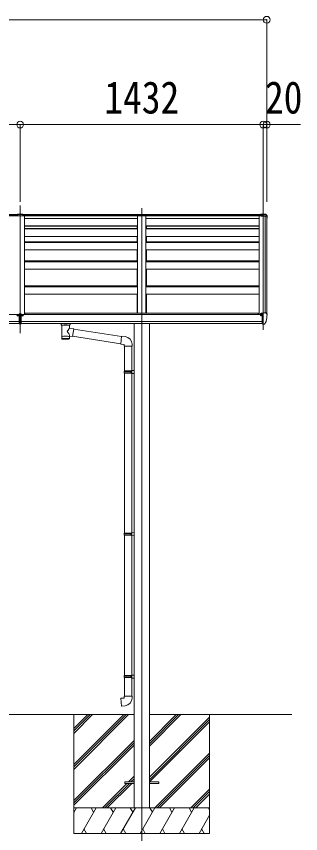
# Model space of a CAD drawing. Units: millimetres at full size, sheet at 1:40. Extents: x -11181 to 11305, y -7804 to 7716.
# Drawn here: x 6234 to 7908, y -5199 to -379 of the extents above; entities that cross this region are included whole.
import ezdxf
from ezdxf.enums import TextEntityAlignment as Align

# ---------------------------------------------------------------- set-up
doc = ezdxf.new("R2010")
doc.units = ezdxf.units.MM
doc.header["$LTSCALE"] = 40
doc.header["$PDMODE"] = 32
doc.header["$PDSIZE"] = 40
for name, color, linetype, lineweight in [('0-0_0', 7, 'Continuous', 9), ('0-1_本体', 4, 'Continuous', 9), ('0-2_部品', 7, 'Continuous', 9), ('0-A_寸法', 6, 'Continuous', 9)]:
    doc.layers.add(name, color=color, linetype=linetype, lineweight=lineweight)
doc.styles.add('ＭＳ ゴシック', font='')
doc.styles.get('ＭＳ ゴシック').set_extended_font_data('MS Gothic')

msp = doc.modelspace()

# ---------------------------------------------------------------- linework, layer by layer
at = {"layer": '0-0_0', "color": 2}
for p, q in [((6256.2, -1494.04), (6256.21, -2247.82)), ((7688.2, -1473.19), (7688.21, -2226.98)), ((6972.21, -2226.98), (6972.21, -1510.5)), ((6972.21, -2038.23), (6972.21, -5244.26))]:
    msp.add_line(p, q, dxfattribs=at)
at = {"layer": '0-0_0'}
for p, q in [((5087.41, -4497.05), (6927.01, -4497.05)), ((6572.21, -4497.11), (6572.21, -5197.11)), ((6572.21, -4791.28), (6866.39, -4497.11)), ((6572.21, -4805.43), (6880.53, -4497.11)), ((6572.21, -4819.57), (6894.67, -4497.11)), ((6572.21, -4607.44), (6682.54, -4497.11)), ((6572.21, -4593.3), (6668.4, -4497.11)), ((6572.21, -4579.15), (6654.25, -4497.11)), ((7017.41, -4497.05), (7857.08, -4497.05)), ((7017.41, -4682.74), (7203.04, -4497.11)), ((7017.41, -4668.59), (7188.9, -4497.11)), ((7017.41, -4654.45), (7174.75, -4497.11)), ((7017.41, -4866.58), (7372.21, -4511.79)), ((7017.41, -4880.73), (7372.21, -4525.93)), ((7372.21, -4497.11), (7372.21, -5197.11)), ((7018.82, -4893.45), (7372.21, -4540.07)), ((6572.21, -5003.42), (6927.01, -4648.62)), ((6572.21, -5017.56), (6927.01, -4662.76)), ((6572.21, -5031.7), (6927.01, -4676.9)), ((7049.01, -5047.11), (7372.21, -4723.92)), ((7063.16, -5047.11), (7372.21, -4738.06)), ((7077.3, -5047.11), (7372.21, -4752.2)), ((6894.3, -4893.45), (6927.01, -4860.75)), ((6740.65, -5047.11), (6885.3, -4902.45)), ((6754.79, -5047.11), (6899.45, -4902.45)), ((6768.93, -5047.11), (6913.59, -4902.45)), ((6908.45, -4893.45), (6927.01, -4874.89)), ((6922.59, -4893.45), (6927.01, -4889.03)), ((7261.15, -5047.11), (7372.21, -4936.05)), ((7275.29, -5047.11), (7372.21, -4950.19)), ((7289.43, -5047.95), (7372.21, -4965.18)), ((7372.21, -5047.11), (6572.21, -5047.11)), ((6572.21, -5074.61), (6588.09, -5047.11)), ((6616.95, -5197.11), (6703.56, -5047.11)), ((6688.56, -5073.09), (6673.55, -5047.11)), ((6732.42, -5197.11), (6819.03, -5047.11)), ((6804.02, -5073.09), (6789.02, -5047.11)), ((6847.89, -5197.11), (6934.5, -5047.11)), ((6919.5, -5073.09), (6904.49, -5047.11)), ((6963.36, -5197.11), (7049.97, -5047.11)), ((7034.97, -5073.09), (7019.96, -5047.11)), ((7078.83, -5197.11), (7165.44, -5047.11)), ((7150.44, -5073.09), (7135.44, -5047.11)), ((7194.3, -5197.11), (7280.91, -5047.11)), ((7250.91, -5047.11), (7265.91, -5073.09)), ((7366.38, -5047.11), (7372.21, -5057.21)), ((7309.77, -5197.11), (7372.21, -5088.97)), ((6572.21, -5197.11), (7372.21, -5197.11)), ((6631.95, -5171.13), (6646.95, -5197.11)), ((6747.42, -5171.13), (6762.42, -5197.11)), ((6862.89, -5171.13), (6877.89, -5197.11)), ((6978.36, -5171.13), (6993.36, -5197.11)), ((7093.83, -5171.13), (7108.83, -5197.11)), ((7209.3, -5171.13), (7224.3, -5197.11)), ((7324.77, -5171.13), (7339.77, -5197.11))]:
    msp.add_line(p, q, dxfattribs=at)
at = {"layer": '0-1_本体'}
for p, q in [((6244.2, -1554.57), (540.21, -1554.57)), ((6244.2, -1555.47), (540.21, -1555.47)), ((543.71, -1547.37), (6240.7, -1547.37)), ((6240.7, -1548.94), (543.71, -1548.94)), ((6272.71, -1547.37), (7672.7, -1547.37)), ((7672.7, -1548.94), (6272.71, -1548.94)), ((7676.2, -1554.57), (6272.71, -1554.57)), ((7676.2, -1555.47), (6272.71, -1555.47)), ((6281.21, -1555.47), (6281.21, -2136.69)), ((6947.21, -1570.67), (6281.21, -1570.67)), ((6947.21, -1555.47), (6947.21, -2130.28)), ((6997.21, -1555.47), (6997.21, -2130.28)), ((7663.21, -1570.67), (6997.21, -1570.67)), ((7663.21, -1555.47), (7663.21, -2136.69)), ((7698.51, -2126.88), (7698.51, -1557.03)), ((7699.21, -1557.03), (7699.21, -2126.88)), ((7707.25, -1557.45), (7699.42, -1557.04)), ((7708.19, -1558.29), (7708.21, -2133.42)), ((6947.21, -1614.21), (6281.21, -1614.21)), ((6947.21, -1615.28), (6281.21, -1615.28)), ((6947.21, -1616.58), (6281.21, -1616.58)), ((6281.21, -1629.77), (6947.21, -1629.77)), ((6281.21, -1632.35), (6947.21, -1632.35)), ((6944.71, -1629.83), (6944.71, -1616.64)), ((7663.21, -1614.21), (6997.21, -1614.21)), ((7663.21, -1615.28), (6997.21, -1615.28)), ((7663.21, -1616.58), (6997.21, -1616.58)), ((6997.21, -1629.77), (7663.21, -1629.77)), ((6997.21, -1632.35), (7663.21, -1632.35)), ((6999.71, -1629.83), (6999.71, -1616.64)), ((6281.21, -1677.09), (6947.21, -1677.09)), ((6944.71, -1708.62), (6944.71, -1677.14)), ((6997.21, -1677.09), (7663.21, -1677.09)), ((6999.71, -1708.62), (6999.71, -1677.14)), ((6281.21, -1708.56), (6947.21, -1708.56)), ((6281.21, -1712.54), (6947.21, -1712.54)), ((6997.21, -1708.56), (7663.21, -1708.56)), ((6997.21, -1712.54), (7663.21, -1712.54)), ((6281.21, -1756.99), (6947.21, -1756.99)), ((6944.71, -1821.47), (6944.71, -1757.05)), ((6997.21, -1756.99), (7663.21, -1756.99)), ((6999.71, -1821.47), (6999.71, -1757.05)), ((6281.21, -1821.42), (6947.21, -1821.42)), ((6281.21, -1826.79), (6947.21, -1826.79)), ((6997.21, -1821.42), (7663.21, -1821.42)), ((6997.21, -1826.79), (7663.21, -1826.79)), ((6281.21, -1870.85), (6947.21, -1870.85)), ((6944.71, -1968.11), (6944.71, -1870.91)), ((6997.21, -1870.85), (7663.21, -1870.85)), ((6999.71, -1968.11), (6999.71, -1870.91)), ((6281.21, -1968.05), (6947.21, -1968.05)), ((6281.21, -1974.81), (6947.21, -1974.81)), ((6997.21, -1968.05), (7663.21, -1968.05)), ((6997.21, -1974.81), (7663.21, -1974.81)), ((6281.21, -2018.38), (6947.21, -2018.38)), ((6944.71, -2130.33), (6944.71, -2018.44)), ((6997.21, -2018.38), (7663.21, -2018.38)), ((6999.71, -2130.33), (6999.71, -2018.44)), ((6249.71, -2136.69), (534.71, -2136.69)), ((7681.71, -2136.69), (6262.71, -2136.69)), ((7658.21, -2130.28), (6286.21, -2130.28)), ((6286.21, -2136.69), (6286.21, -2130.28)), ((7658.21, -2136.69), (7658.21, -2130.35)), ((534.71, -2178.28), (6249.71, -2178.28)), ((6249.71, -2190.13), (534.71, -2190.06)), ((6262.71, -2178.28), (7681.71, -2178.28)), ((7681.71, -2190.13), (6262.71, -2190.11)), ((6927.01, -2190.13), (6927.01, -5047.11)), ((7017.41, -2190.13), (7017.41, -5047.11))]:
    msp.add_line(p, q, dxfattribs=at)
msp.add_circle((7674.23, -2141.79), 3, dxfattribs=at)
msp.add_arc((7707.2, -1558.45), 1, 6.67014, 87, dxfattribs=at)
at = {"layer": '0-2_部品'}
for p, q in [((6256.21, -1545.37), (6239.71, -1546.37)), ((6256.21, -1546.13), (6239.71, -1547.14)), ((6239.71, -1546.37), (6239.71, -1555.6)), ((6256.21, -1546.86), (6239.71, -1547.86)), ((6256.21, -1547.25), (6239.71, -1548.12)), ((6246.95, -1555.95), (6256.21, -1556.07)), ((6272.71, -1546.37), (6256.21, -1545.37)), ((6272.71, -1547.14), (6256.21, -1546.13)), ((6272.71, -1547.86), (6256.21, -1546.86)), ((6256.21, -1555.14), (6256.21, -1547.25)), ((6272.71, -1548.12), (6256.21, -1547.25)), ((6265.47, -1555.95), (6256.21, -1556.07)), ((6272.71, -1546.37), (6272.71, -1555.6)), ((7672.7, -1546.24), (7688.2, -1545.29)), ((7672.7, -1546.24), (7672.7, -1547)), ((7672.7, -1547), (7672.7, -1547.73)), ((7672.7, -1548.12), (7688.2, -1547.3)), ((7672.7, -1547.73), (7672.7, -1548.12)), ((7672.7, -1548.12), (7672.7, -1550.52)), ((7672.7, -1550.52), (7676.2, -1550.34)), ((7672.7, -1551.82), (7672.7, -1550.52)), ((7672.7, -1551.82), (7676.2, -1551.82)), ((7699.31, -1555.54), (7676.2, -1554.13)), ((7676.2, -1554.13), (7676.2, -1557.03)), ((7699.27, -1557.03), (7676.2, -1557.03)), ((7688.2, -1545.29), (7692.24, -1545.53)), ((7688.2, -1546.06), (7688.2, -1545.29)), ((7688.2, -1545.29), (7688.2, -1546.06)), ((7688.2, -1546.06), (7688.2, -1546.78)), ((7688.2, -1549.7), (7688.2, -1547.3)), ((7704, -1548.14), (7688.2, -1547.3)), ((7698.16, -1545.9), (7704.42, -1546.28)), ((7707.28, -1557.45), (7699.27, -1557.03)), ((7699.31, -1554.87), (7707.36, -1555.27)), ((7699.31, -1555.54), (7707.36, -1555.96)), ((7703.86, -1547.01), (7703.86, -1547.74)), ((7704, -1548.14), (7708.42, -1555.55)), ((7705.18, -1546.71), (7709.66, -1553.13)), ((7708.7, -1559.62), (7708.7, -1558.94)), ((7709.66, -1553.13), (7709.66, -1556.66)), ((7710.2, -1554.86), (7710.2, -1558.94)), ((7710.2, -1559.62), (7710.2, -1558.94)), ((6241.73, -2142), (6241.73, -2143.66)), ((6241.73, -2142.9), (6242.73, -2142.9)), ((6242.73, -2143.66), (6242.73, -2142)), ((6243.73, -2142.76), (6244.73, -2142.76)), ((6249.71, -2134.33), (6249.71, -2193.19)), ((6268.68, -2142.76), (6267.68, -2142.76)), ((6269.68, -2142), (6269.68, -2143.66)), ((6269.68, -2142.9), (6270.68, -2142.9)), ((6270.68, -2143.66), (6270.68, -2142)), ((7671.71, -2132.73), (7671.71, -2136.69)), ((7686.71, -2131.56), (7672.71, -2131.62)), ((7676.21, -2131.61), (7676.21, -2129.71)), ((7676.71, -2141.79), (7676.41, -2141.79)), ((7677.23, -2141.79), (7676.71, -2141.79)), ((7677.03, -2129.29), (7686.71, -2128.57)), ((7681.71, -2136.61), (7688.21, -2136.21)), ((7686.71, -2127.79), (7688.21, -2127.79)), ((7686.71, -2127.79), (7686.71, -2133.96)), ((7688.21, -2195.38), (7688.21, -2126.88)), ((7703.3, -2127.44), (7707.36, -2133.25)), ((7710.21, -2136.25), (7710.21, -2136.88)), ((6249.71, -2180.02), (6262.71, -2180.02)), ((6496.71, -2196.23), (6496.71, -2190.12)), ((6500.81, -2200.73), (6500.79, -2281.02)), ((6546.61, -2218.31), (6546.61, -2200.72)), ((6550.71, -2196.23), (6550.71, -2190.12)), ((7681.71, -2192.18), (7687.21, -2192.18)), ((7687.71, -2193.18), (7687.21, -2192.18)), ((7688.21, -2193.18), (7687.71, -2193.18)), ((7689.71, -2195.29), (7688.21, -2195.38)), ((7689.71, -2195.29), (7693.42, -2195.06)), ((7695.83, -2193.56), (7705.58, -2178.19)), ((6571.83, -2222.21), (6546.61, -2218.3)), ((6546.62, -2281.02), (6546.61, -2264.4)), ((6546.61, -2264.65), (6564.81, -2267.47)), ((6571.83, -2222.21), (6564.81, -2267.47)), ((6852.94, -2267.89), (6571.52, -2224.23)), ((6849.27, -2309.82), (6565.08, -2265.73)), ((6873.93, -2267.95), (6853.09, -2266.12)), ((6915.01, -2323.69), (6915.01, -2312.78)), ((6869.01, -2323.69), (6915.01, -2323.69)), ((6871.01, -2323.69), (6871.01, -2470.58)), ((6913.01, -2323.69), (6913.01, -2468.02)), ((6869.01, -2472.58), (6870.01, -2470.58)), ((6869.01, -2472.58), (6913.01, -2472.58)), ((6869.01, -2472.58), (6869.01, -2480.58)), ((6869.01, -2480.58), (6913.01, -2480.58)), ((6869.01, -2480.58), (6870.01, -2482.58)), ((6870.01, -2470.58), (6913.01, -2470.58)), ((6870.01, -2482.58), (6913.01, -2482.58)), ((6871.01, -2482.58), (6871.01, -3426.77)), ((6908.53, -2472.58), (6908.1, -2470.58)), ((6911.01, -2468.08), (6927.01, -2467.61)), ((6911.01, -2470.08), (6911.01, -2468.08)), ((6911.01, -2470.08), (6913.01, -2470.08)), ((6911.01, -2485.08), (6911.01, -2483.08)), ((6911.01, -2485.08), (6927.01, -2485.55)), ((6913.01, -2485.14), (6913.01, -3424.21)), ((6927.01, -2467.61), (6927.01, -2485.55)), ((6869.01, -3428.77), (6870.01, -3426.77)), ((6869.01, -3428.77), (6913.01, -3428.77)), ((6869.01, -3428.77), (6869.01, -3436.77)), ((6869.01, -3436.77), (6913.01, -3436.77)), ((6869.01, -3436.77), (6870.01, -3438.77)), ((6870.01, -3426.77), (6913.01, -3426.77)), ((6870.01, -3438.77), (6913.01, -3438.77)), ((6871.01, -3438.77), (6871.01, -4266.96)), ((6908.53, -3428.77), (6908.1, -3426.77)), ((6911.01, -3424.27), (6927.01, -3423.8)), ((6911.01, -3426.27), (6911.01, -3424.27)), ((6911.01, -3426.27), (6913.01, -3426.27)), ((6911.01, -3441.27), (6911.01, -3439.27)), ((6911.01, -3441.27), (6927.01, -3441.74)), ((6913.01, -3441.33), (6913.01, -4264.4)), ((6927.01, -3423.8), (6927.01, -3441.74)), ((6869.01, -4268.96), (6870.01, -4266.96)), ((6869.01, -4268.96), (6913.01, -4268.96)), ((6869.01, -4268.96), (6869.01, -4276.96)), ((6869.01, -4276.96), (6913.01, -4276.96)), ((6869.01, -4276.96), (6870.01, -4278.96)), ((6870.01, -4266.96), (6913.01, -4266.96)), ((6870.01, -4278.96), (6913.01, -4278.96)), ((6871.01, -4278.96), (6871.01, -4388.96)), ((6908.53, -4268.96), (6908.1, -4266.96)), ((6911.01, -4264.46), (6927.01, -4263.98)), ((6911.01, -4266.46), (6911.01, -4264.46)), ((6911.01, -4266.46), (6913.01, -4266.46)), ((6911.01, -4281.46), (6911.01, -4279.46)), ((6911.01, -4281.46), (6927.01, -4281.93)), ((6913.01, -4281.51), (6913.01, -4388.96)), ((6927.01, -4263.98), (6927.01, -4281.93)), ((6869.01, -4388.96), (6915.01, -4388.96)), ((6869.01, -4398.96), (6869.01, -4388.96)), ((6915.01, -4388.96), (6915.01, -4399.87))]:
    msp.add_line(p, q, dxfattribs=at)
at = {"layer": '0-2_部品', "color": 4}
for p, q in [((6872.21, -4893.45), (6872.21, -4902.45)), ((6872.21, -4893.45), (6927.01, -4893.45)), ((6872.21, -4902.45), (6927.01, -4902.45)), ((7017.41, -4893.45), (7072.21, -4893.45)), ((7017.41, -4902.45), (7072.21, -4902.45)), ((7072.21, -4893.45), (7072.21, -4902.45))]:
    msp.add_line(p, q, dxfattribs=at)
at = {"layer": '0-2_部品'}
for points in [[(6239.71, -1554.93), (6256.21, -1555.14), (6272.71, -1554.93)], [(6256.21, -1547.25), (6256.21, -1546.86), (6256.21, -1546.13), (6256.21, -1545.37)], [(7688.2, -1549.7), (7676.2, -1550.12), (7676.2, -1553.49)], [(7699.31, -1554.87), (7676.2, -1553.49), (7676.2, -1554.13)], [(7688.2, -1547.3), (7688.2, -1546.78), (7688.2, -1546.06)], [(7704.42, -1546.28), (7704.3, -1546.28), (7703.96, -1546.5), (7703.86, -1547.01)], [(7703.86, -1547.74), (7703.92, -1547.95), (7704, -1548.14)], [(6240.73, -2141.86), (6239.73, -2141.86), (6239.73, -2142.76), (6240.73, -2142.76)], [(6242.73, -2140.96), (6242.73, -2140.06), (6241.73, -2140.06), (6241.73, -2140.96)], [(6241.73, -2143.66), (6241.73, -2144.56), (6242.73, -2144.56), (6242.73, -2143.66)], [(6244.73, -2142.76), (6244.73, -2141.86), (6243.73, -2141.86)], [(6249.71, -2134.33), (6262.71, -2134.33), (6262.71, -2193.19), (6249.71, -2193.19)], [(6267.68, -2142.76), (6267.68, -2141.86), (6268.68, -2141.86)], [(6269.68, -2140.96), (6269.68, -2140.06), (6270.68, -2140.06), (6270.68, -2140.96)], [(6270.68, -2143.66), (6270.68, -2144.56), (6269.68, -2144.56), (6269.68, -2143.66)], [(6271.68, -2141.86), (6272.68, -2141.86), (6272.68, -2142.76), (6271.68, -2142.76)], [(7671.71, -2140.18), (7671.71, -2141.79), (7671.23, -2141.79)], [(7676.41, -2140.61), (7676.41, -2141.79), (7671.71, -2141.79)], [(7677.03, -2129.29), (7676.86, -2129.31), (7676.71, -2129.34), (7676.56, -2129.38), (7676.44, -2129.44), (7676.34, -2129.5), (7676.27, -2129.56), (7676.22, -2129.63), (7676.21, -2129.71)], [(7681.71, -2192.18), (7681.71, -2133.96), (7686.71, -2133.96)], [(7688.21, -2126.88), (7700.21, -2126.88), (7702.54, -2127.02)], [(6496.75, -2196.29), (6496.72, -2195.93), (6496.97, -2194.98), (6497.49, -2194.09), (6498.29, -2193.25), (6499.41, -2192.46), (6500.81, -2191.73)], [(6496.75, -2196.18), (6496.72, -2196.53), (6496.97, -2197.49), (6497.49, -2198.37), (6498.29, -2199.21), (6499.41, -2200.01), (6500.81, -2200.73)], [(6546.61, -2191.74), (6546.84, -2191.84), (6548.19, -2192.57), (6549.31, -2193.42), (6550.06, -2194.29), (6550.53, -2195.18), (6550.7, -2196.07)], [(6546.61, -2200.72), (6546.84, -2200.63), (6548.19, -2199.89), (6549.31, -2199.04), (6550.06, -2198.18), (6550.53, -2197.28), (6550.7, -2196.39)], [(7688.21, -2181.49), (7685.04, -2181.08), (7681.71, -2180.65)], [(6853.09, -2266.12), (6849.08, -2311.95), (6869.01, -2313.69), (6869.01, -2323.69)], [(6908.53, -2472.58), (6908.53, -2480.58), (6908.1, -2482.58)], [(6911.01, -2483.08), (6913.01, -2483.08), (6913.01, -2470.08)], [(6908.53, -3428.77), (6908.53, -3436.77), (6908.1, -3438.77)], [(6911.01, -3439.27), (6913.01, -3439.27), (6913.01, -3426.27)], [(6908.53, -4268.96), (6908.53, -4276.96), (6908.1, -4278.96)], [(6911.01, -4279.46), (6913.01, -4279.46), (6913.01, -4266.46)], [(6873.93, -4444.7), (6853.09, -4446.52), (6849.08, -4400.7), (6869.01, -4398.96)]]:
    msp.add_lwpolyline(points, dxfattribs=at)
for centre, radius, start, end in [((7707.63, -1342.45), 203.67, 265.66569, 267.33529), ((7704.36, -1547.28), 1, 34.92333, 86.50831), ((7707.2, -1558.94), 1.5, 0.10179, 87.11637), ((7707.21, -1558.95), 2.99, 0.10179, 87.11637), ((7509.7, -1559.27), 199.01, 355.91195, 359.99961), ((7509.7, -1559.62), 199.01, 355.91198, 359.99961), ((7509.71, -1559.62), 200.5, 351.88835, 359.99962), ((7706.94, -1558.46), 3.27, 33.61079, 63.09912), ((7674.21, -2141.79), 2.5, 28.35764, 180), ((7674.21, -2141.79), 2.5, 0, 28.35764), ((7702.48, -2128.02), 1, 35, 86.5), ((7517.72, -2136.87), 192.49, 347.8767, 359.9992), ((7707.21, -2136.25), 3, 0, 87), ((6513.78, -2241.45), 51.38, 92.46126, 104.61963), ((6533.66, -2241.45), 51.38, 75.38037, 87.53874), ((7693.23, -2192.06), 3, 273.5, 330), ((7702.98, -2176.69), 3, 330, 348.16652), ((6870.01, -2312.78), 45, 0, 85), ((6870.01, -4399.87), 45, 275, 0)]:
    msp.add_arc(centre, radius, start, end, dxfattribs=at)
for centre, major_axis, ratio, start_param, end_param in [((6239.87, -1555.36), (8.19, -0.54), 0.030654, 4.6941949, 5.7567039), ((6272.54, -1555.36), (8.19, 0.54), 0.030654, 3.6680741, 4.730583), ((7707.2, -1558.81), (0.11, 3.55), 0.844901, 5.9032824, 6.268104), ((7707.2, -1554.86), (0, -3.01), 0.996195, 1.5707963, 2.1816616), ((6242.23, -2142.31), (5.9, 0), 0.9, 6.2831853, 9.424778), ((6240.73, -2140.96), (-1, 0), 0.9, 1.5707963, 3.1415927), ((6240.73, -2143.66), (1, 0), 0.9, 6.2831853, 7.8539816), ((6240.73, -2142), (1, 0), 0.9, 6.2831853, 6.9023328), ((6243.73, -2140.96), (1, 0), 0.9, 3.1415927, 4.712389), ((6243.73, -2142), (-1, 0), 0.9, 5.6640378, 6.2831853), ((6243.73, -2143.66), (-1, 0), 0.9, 4.712389, 6.2831853), ((6270.18, -2142.31), (-5.9, 0), 0.9, 3.1415927, 6.2831853), ((6268.68, -2140.96), (-1, 0), 0.9, 1.5707963, 3.1415927), ((6268.68, -2143.66), (1, 0), 0.9, 6.2831853, 7.8539816), ((6268.68, -2142), (1, 0), 0.9, 6.2831853, 6.9023328), ((6271.68, -2140.96), (1, 0), 0.9, 3.1415927, 4.712389), ((6271.68, -2142), (-1, 0), 0.9, 5.6640378, 6.2831853), ((6271.68, -2143.66), (-1, 0), 0.9, 4.712389, 6.2831853), ((7672.71, -2132.72), (0.02, 1.1), 0.906239, 0.0206394, 1.5914357), ((6523.71, -2201.93), (-22.91, -0.42), 0.072511, 4.711586, 6.2823824), ((6523.73, -2200.29), (-22.91, -0.42), 0.072511, 4.711586, 6.2823824), ((6523.68, -2200.3), (22.92, -0.42), 0.07247, 0.0008089, 1.5716053), ((6523.68, -2201.93), (22.92, -0.42), 0.07247, 0.0008089, 1.5716053), ((6534.71, -2196.23), (16, 0), 0.361356, 0, 0.0194874), ((6534.71, -2196.23), (16, 0), 0.361356, 6.2636979, 6.2831853), ((6523.7, -2237.86), (-22.81, 26.62), 0.234429, 3.1563334, 4.5976381), ((6526.26, -2240.5), (20.32, 22.25), 0.045535, 4.9756507, 6.2441899), ((6523.71, -2281.02), (22.92, 0), 0.101955, 6.2829723, 9.4248207), ((6523.71, -2281.02), (22.92, 0), 0.101955, 3.1415499, 6.2833984), ((6523.71, -2268.58), (22.91, 0), 0.122865, 6.2831853, 9.424778)]:
    msp.add_ellipse(centre, major_axis=major_axis, ratio=ratio, start_param=start_param, end_param=end_param, dxfattribs=at)
for centre, major_axis in [((6242.23, -2142.01), (5.9, 0)), ((6270.18, -2142.01), (-5.9, 0))]:
    msp.add_ellipse(centre, major_axis=major_axis, ratio=0.9, dxfattribs=at)
at = {"layer": '0-A_寸法'}
for p, q in [((508.22, -399.22), (7708.2, -399.22)), ((7708.2, -399.22), (7708.2, -1473.19)), ((528.21, -1017.62), (6256.2, -1017.62)), ((6256.2, -1017.62), (6256.2, -1473.19)), ((6256.2, -1017.62), (7688.2, -1017.62)), ((7688.2, -1017.62), (7688.2, -1473.19)), ((7688.2, -1017.62), (7708.2, -1017.62)), ((7708.2, -1017.62), (7708.2, -1473.19)), ((7708.2, -1017.62), (7908.2, -1017.62))]:
    msp.add_line(p, q, dxfattribs=at)
for p in [(7708.2, -399.22), (6256.2, -1017.62), (7688.2, -1017.62), (7708.2, -1017.62)]:
    msp.add_point(p, dxfattribs=at)

# ---------------------------------------------------------------- texts
at = {"layer": '0-A_寸法', "color": 7, "style": 'ＭＳ ゴシック', "width": 0.85}
for s, p in [('1432', (6752.2, -1009.62)), ('20', (7698.2, -1009.62))]:
    msp.add_text(s, height=190.6, dxfattribs=at).set_placement(p, align=Align.BOTTOM_LEFT)

doc.saveas('drawing.dxf')
